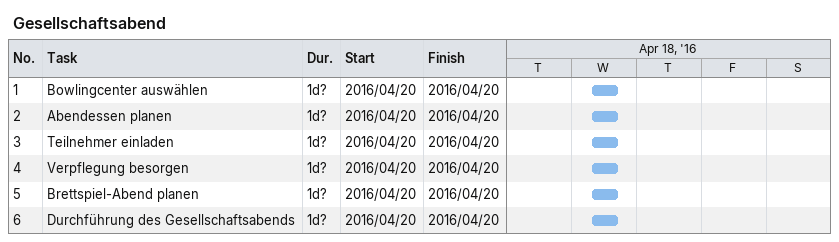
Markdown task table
Gesellschaftsabend

| ID | Task | Duration | Start | Finish |
|---|---|---|---|---|
| 1 | Bowlingcenter auswählen | 1d? | 2016-04-20 | 2016-04-20 |
| 2 | Abendessen planen | 1d? | 2016-04-20 | 2016-04-20 |
| 3 | Teilnehmer einladen | 1d? | 2016-04-20 | 2016-04-20 |
| 4 | Verpflegung besorgen | 1d? | 2016-04-20 | 2016-04-20 |
| 5 | Brettspiel-Abend planen | 1d? | 2016-04-20 | 2016-04-20 |
| 6 | Durchführung des Gesellschaftsabends | 1d? | 2016-04-20 | 2016-04-20 |
